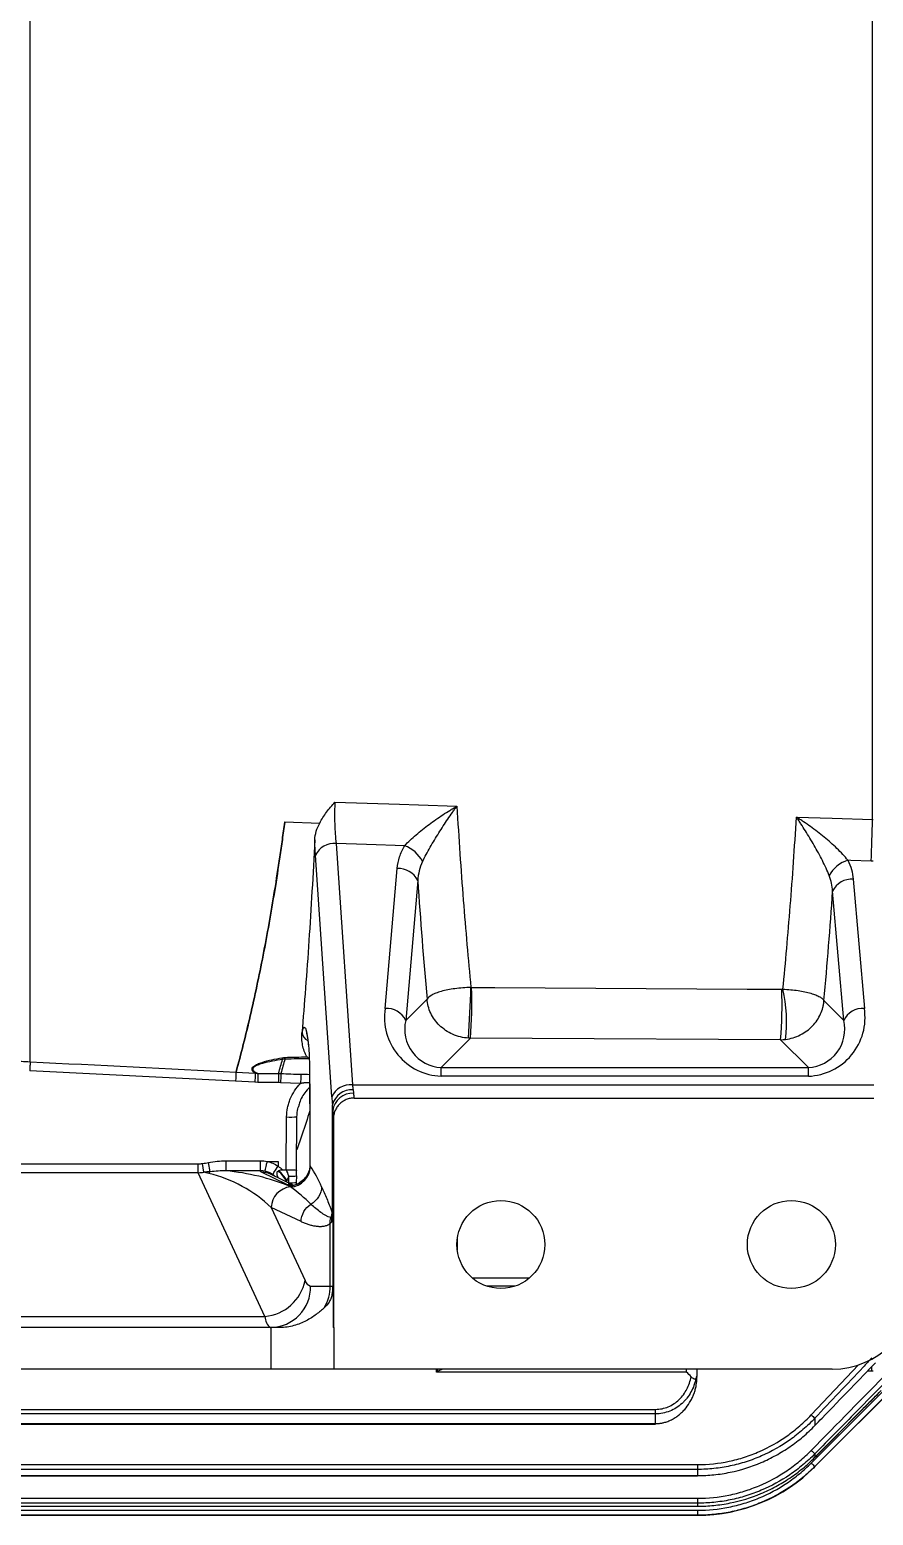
# Paper-space layout '_Bottom' of a CAD drawing. Header units: inches. Extents: x -10.2 to 13.8, y -6.6 to 10.2.
# Drawn here: x 0.42 to 5.5, y -6.63 to 2.31 of the extents above; entities that cross this region are included whole.
import ezdxf

# ---------------------------------------------------------------- set-up
doc = ezdxf.new("R2010")
doc.units = ezdxf.units.IN
doc.header["$MEASUREMENT"] = 0

psp = doc.layouts.new('_Bottom')

# ---------------------------------------------------------------- linework, layer by layer
at = {"color": 7, "linetype": 'Continuous', "lineweight": 25}
for p, q in [((0.4188, -3.8997), (0.4188, 3.8876)), ((5.4928, -2.4416), (5.4928, 2.4416)), ((1.9523, -2.456), (2.1626, -2.4629)), ((2.2618, -2.5855), (2.3598, -4.039)), ((2.2354, -4.1107), (2.1374, -2.6572)), ((2.5568, -3.5795), (2.6292, -2.7373)), ((2.7533, -2.8089), (2.6809, -3.6512)), ((5.3763, -2.8011), (5.4432, -3.5795)), ((5.3191, -3.6512), (5.2522, -2.8728)), ((2.6809, -3.6512), (2.8093, -3.5227)), ((5.1999, -3.532), (5.3191, -3.6512)), ((2.0554, -3.7259), (2.0564, -3.7214)), ((3.0702, -3.7582), (2.894, -3.9344)), ((5.106, -3.9344), (4.9391, -3.7674)), ((2.894, -3.9867), (2.894, -3.9344)), ((2.894, -3.9344), (5.106, -3.9344)), ((5.106, -3.9867), (5.106, -3.9344)), ((1.6559, -4.0172), (0.416, -3.9548)), ((1.7719, -4.0231), (1.6559, -4.0172)), ((1.6588, -3.9623), (1.7747, -3.9682)), ((1.7907, -4.0257), (1.7719, -4.0231)), ((1.7907, -3.9701), (1.9155, -3.9701)), ((5.106, -3.9867), (2.894, -3.9867)), ((1.9155, -4.0257), (1.7907, -4.0257)), ((1.9268, -4.0261), (1.9155, -4.0257)), ((2.0471, -4.0312), (1.9268, -4.0261)), ((2.103, -4.0332), (2.1022, -4.0328)), ((2.103, -4.0332), (2.1039, -4.5246)), ((2.3598, -4.039), (5.5, -4.039)), ((2.2395, -4.814), (2.2395, -4.1598)), ((2.2416, -4.194), (2.2416, -4.8237)), ((2.37, -4.1182), (5.5, -4.1182)), ((1.9612, -4.5499), (1.9635, -4.2321)), ((2.0232, -4.5539), (2.0255, -4.2309)), ((2.2454, -4.2436), (2.2454, -5.5)), ((-1.4316, -4.5143), (1.4316, -4.5143)), ((1.4316, -4.5678), (1.4316, -4.5143)), ((1.4656, -4.5644), (1.4577, -4.5123)), ((1.5022, -4.5619), (1.4928, -4.5066)), ((1.5987, -4.4957), (1.8066, -4.4957)), ((1.5987, -4.5568), (1.5987, -4.4957)), ((1.8066, -4.5568), (1.5987, -4.5568)), ((1.8066, -4.5568), (1.8066, -4.4957)), ((1.8465, -4.5), (1.913, -4.5)), ((1.913, -4.5), (1.9128, -4.5288)), ((1.9382, -4.5499), (1.9612, -4.5499)), ((2.104, -4.5248), (2.1032, -4.5244)), ((1.4316, -4.5678), (-1.4316, -4.5678)), ((1.8331, -5.433), (1.4316, -4.5678)), ((1.9648, -4.6381), (1.8118, -4.5655)), ((2.0071, -4.6438), (1.8654, -4.5766)), ((1.9773, -4.6278), (1.9776, -4.5884)), ((2.0231, -4.6373), (2.0237, -4.6191)), ((2.0237, -4.6265), (2.024, -4.5872)), ((2.024, -4.5872), (2.024, -4.5871)), ((1.8707, -4.7772), (2.0746, -5.2165)), ((2.0502, -4.8623), (1.8707, -4.7772)), ((2.2259, -5.25), (2.2259, -4.8738)), ((2.2427, -4.8386), (2.2427, -5.25)), ((2.1081, -5.25), (2.2434, -5.25)), ((2.2434, -5.25), (2.2434, -5.5)), ((-1.8331, -5.433), (1.8331, -5.433)), ((1.9237, -5.5), (-1.9237, -5.5)), ((1.87, -5.75), (1.87, -5.5)), ((2.25, -5.5), (2.2434, -5.5)), ((2.25, -5.75), (2.25, -5.5)), ((5.25, -5.75), (-5.25, -5.75)), ((4.373, -5.7685), (2.867, -5.7685)), ((4.435, -5.75), (4.435, -5.7899)), ((4.435, -5.7968), (4.435, -5.7989)), ((5.1236, -6.3156), (5.5568, -5.8822)), ((5.1454, -6.281), (5.5446, -5.8797)), ((5.1455, -6.3371), (5.6663, -5.8163)), ((-4.1798, -6.0807), (4.1855, -6.0807)), ((-4.179, -5.9923), (4.185, -5.9923)), ((4.185, -6.0197), (-4.179, -6.0197)), ((-4.179, -6.0781), (4.185, -6.0781)), ((4.185, -6.0781), (4.185, -5.9923)), ((5.1455, -6.0457), (5.1455, -6.0895)), ((5.1455, -6.2599), (5.1455, -6.2811)), ((-4.4384, -6.3248), (4.4384, -6.3248)), ((4.4384, -6.3248), (4.4384, -6.3922)), ((5.1455, -6.2811), (5.1456, -6.2812)), ((4.4384, -6.3537), (-4.4384, -6.3537)), ((-4.4384, -6.391), (4.4384, -6.391)), ((-4.4384, -6.3922), (4.4384, -6.3922)), ((-4.4384, -6.5274), (4.4384, -6.5274)), ((4.4384, -6.5274), (4.4384, -6.5756)), ((4.4384, -6.5572), (-4.4384, -6.5572)), ((-4.4384, -6.5754), (4.4384, -6.5754)), ((-4.4384, -6.5756), (4.4384, -6.5756)), ((-4.4384, -6.5995), (4.4384, -6.5995)), ((4.4384, -6.5995), (4.4384, -6.63)), ((4.4384, -6.6297), (-4.4384, -6.6297)), ((-4.4384, -6.63), (4.4384, -6.63))]:
    psp.add_line(p, q, dxfattribs=at)
at = {"color": 8, "linetype": 'Continuous', "lineweight": 25}
for p, q in [((1.9785, -4.6494), (1.9773, -4.6278)), ((2.991, -4.9675), (2.991, -5.0325)), ((3.0817, -5.2014), (3.4263, -5.2014)), ((3.3397, -5.2508), (3.1683, -5.2508)), ((2.867, -5.7685), (2.8763, -5.75)), ((2.867, -5.7685), (2.867, -5.75)), ((4.373, -5.7685), (4.373, -5.75)), ((5.1236, -6.0256), (5.4079, -5.7235)), ((5.4862, -5.7631), (5.4617, -5.7622)), ((5.4872, -5.7357), (5.4862, -5.7631)), ((5.1455, -6.3367), (5.1455, -6.3371))]:
    psp.add_line(p, q, dxfattribs=at)
at = {"color": 7, "linetype": 'Continuous', "lineweight": 25, "flags": 128}
for points in [[(2.2542, -2.3372), (2.6433, -2.3497), (2.7569, -2.3534), (2.989, -2.3609)], [(5.0342, -2.4269), (5.2502, -2.4338), (5.4928, -2.4416)], [(2.6748, -2.5992), (2.4453, -2.5916), (2.2618, -2.5855)], [(5.4841, -2.6919), (5.3618, -2.6879), (5.3439, -2.6873)], [(3.0768, -3.4529), (3.2185, -3.4537), (4.7372, -3.462), (4.9457, -3.4632)], [(2.0564, -3.7214), (2.0631, -3.6992), (2.07, -3.6913), (2.077, -3.6979), (2.0837, -3.7189), (2.0899, -3.7533), (2.0952, -3.7998)], [(4.9391, -3.7674), (3.4417, -3.76), (3.0702, -3.7582)], [(2.1022, -4.0328), (2.1027, -4.2767), (2.1032, -4.5244)], [(1.8118, -4.5655), (1.8072, -4.5626), (1.8055, -4.5597), (1.8066, -4.5568)], [(5.5787, -5.9033), (5.5349, -5.9471), (5.3596, -6.1225), (5.1455, -6.3367)]]:
    psp.add_lwpolyline(points, dxfattribs=at)
at = {"color": 8, "linetype": 'Continuous', "lineweight": 25, "flags": 128}
for points in [[(1.9648, -4.6381), (1.9888, -4.6397), (2.0043, -4.6436)], [(2.9042, -5.75), (2.8893, -5.7574), (2.867, -5.7685)]]:
    psp.add_lwpolyline(points, dxfattribs=at)
at = {"color": 7, "linetype": 'Continuous', "lineweight": 25}
for centre in [(3.254, -5), (5.004, -5)]:
    psp.add_circle(centre, 0.265, dxfattribs=at)
for centre, radius, start, end in [((-4.3907, -2.2224), 9.8859, 357.27794, 358.72967), ((2.2492, -2.7074), 0.1225, 84.0678, 155.83581), ((2.6073, -2.783), 0.1958, 26.68333, 69.83127), ((2.6394, -2.8629), 0.126, 25.33078, 94.62337), ((5.3931, -2.8615), 0.181, 105.77999, 153.04351), ((31.5789, -0.9039), 28.8885, 183.78104, 185.20114), ((5.3661, -2.9267), 0.126, 85.37663, 154.66922), ((-23.4663, -0.9271), 28.7844, 354.80778, 356.12409), ((-10.9281, -2.8973), 14.0131, 356.47958, 357.72786), ((0.6068, -3.552), 2.4721, 355.21512, 2.29591), ((2.4715, -3.5614), 2.4761, 355.22844, 2.27444), ((4.122, -3.6567), 0.8531, 352.67355, 13.13123), ((2.9073, -3.6325), 0.3545, 171.41004, 267.84292), ((2.567, -3.7051), 0.126, 25.33078, 94.62337), ((2.9051, -3.7042), 0.2304, 166.69705, 267.24098), ((5.0942, -3.6338), 0.3532, 271.9104, 8.83665), ((5.0949, -3.7042), 0.2304, 272.75902, 13.30295), ((5.433, -3.7051), 0.126, 85.37663, 154.66922), ((2.1289, -3.8013), 0.2078, 200.93382, 204.13697), ((2.4628, -3.8225), 0.5126, 185.7278, 186.92495), ((2.3472, -4.1608), 0.1225, 84.0678, 155.83581), ((3.6513, -4.0172), 1.419, 183.77665, 185.7689), ((2.3573, -4.19), 0.1216, 86.86127, 165.62443), ((2.3591, -4.2072), 0.1182, 86.37008, 173.57947), ((2.8825, -3.9817), 0.5258, 186.24956, 189.51249), ((2.5405, -4.0837), 0.174, 181.83042, 191.45068), ((2.6204, -4.1905), 0.3788, 180.53425, 188.07139), ((1.4317, -4.3422), 0.172, 269.96747, 278.7015), ((1.4735, -5.9203), 1.3693, 68.07861, 84.75249), ((1.6601, -4.812), 0.3639, 32.71237, 44.98365), ((1.981, -4.5275), 0.126, 272.73763, 359.03551), ((1.5787, -4.8983), 0.6442, 22.47737, 34.90458), ((1.4253, -4.3314), 0.2364, 271.51574, 279.80621), ((1.5582, -4.6166), 0.0783, 135.67341, 144.97544), ((1.294, -5.3863), 0.8389, 46.56434, 76.20006), ((2.0143, -4.513), 0.1345, 248.41019, 262.54231), ((1.9758, -4.5204), 0.1265, 289.52264, 322.84494), ((1.9982, -4.7804), 0.1275, 95.01231, 178.5453), ((1.3522, -5.5325), 1.0843, 45.64579, 54.16494), ((2.1211, -4.8109), 0.1184, 346.39744, 358.51575), ((2.1373, -4.8225), 0.1043, 350.35869, 359.31414), ((2.13, -4.8254), 0.1119, 352.69885, 359.47633), ((2.3541, -4.8493), 0.1136, 175.11495, 181.7771), ((1.8082, -5.1622), 0.2719, 275.26778, 348.48947), ((1.8623, -5.2542), 0.2459, 271.01019, 0.97576), ((2.1197, -5.2049), 0.0465, 194.39544, 255.60456), ((1.9693, -5.2503), 0.2566, 329.40563, 0.05878), ((1.9926, -5.25), 0.2501, 347.92936, 0.00004), ((5.25, -5.25), 0.5, 270, 0), ((1.9156, -5.4337), 0.0824, 179.5499, 233.5802), ((5.5481, -5.5846), 0.6121, 226.08749, 228.8715), ((5.4894, -5.8763), 0.5152, 224.7625, 228.12682), ((4.4384, -5.63), 1, 270, 315), ((5.4233, -6.0263), 0.4165, 223.98892, 228.17579)]:
    psp.add_arc(centre, radius, start, end, dxfattribs=at)
at = {"color": 8, "linetype": 'Continuous', "lineweight": 25}
for centre, radius, start, end in [((2.1158, -3.7174), 0.0595, 183.86624, 245.48579), ((1.9851, -3.7413), 0.4913, 267.48013, 274.71702), ((1.8159, -4.6811), 0.1157, 64.65166, 92.00764), ((1.9922, -4.3212), 0.307, 267.223, 275.9017), ((1.9923, -4.272), 0.3167, 267.3296, 275.74194)]:
    psp.add_arc(centre, radius, start, end, dxfattribs=at)
at = {"color": 7, "linetype": 'Continuous', "lineweight": 25}
for points, knots in [([(2.1626, -2.4629), (2.1745, -2.44), (2.1887, -2.4185), (2.2121, -2.3874), (2.2203, -2.3772), (2.237, -2.357), (2.2456, -2.347), (2.2542, -2.3372)], [0, 0, 0, 0, 0.5, 0.5, 0.75, 0.75, 1, 1, 1, 1]), ([(2.2542, -2.3372), (2.2537, -2.3471), (2.2532, -2.3574), (2.2526, -2.3781), (2.2523, -2.3887), (2.2521, -2.4101), (2.2521, -2.421), (2.2524, -2.4429), (2.2526, -2.4538), (2.2532, -2.4753), (2.2537, -2.486), (2.2548, -2.5073), (2.2554, -2.5179), (2.2577, -2.5485), (2.2596, -2.5676), (2.2618, -2.5855)], [0, 0, 0, 0, 0.125, 0.125, 0.25, 0.25, 0.375, 0.375, 0.5, 0.5, 0.625, 0.625, 0.75, 0.75, 1, 1, 1, 1]), ([(2.6748, -2.5992), (2.6849, -2.5879), (2.6958, -2.5768), (2.7188, -2.5548), (2.7309, -2.5439), (2.7561, -2.5223), (2.7691, -2.5116), (2.7953, -2.4909), (2.8087, -2.4807), (2.8357, -2.4608), (2.8493, -2.451), (2.877, -2.4318), (2.8909, -2.4224), (2.9189, -2.4041), (2.9329, -2.3951), (2.9539, -2.3821), (2.9609, -2.3778), (2.975, -2.3693), (2.9821, -2.365), (2.989, -2.3609)], [0, 0, 0, 0, 0.125, 0.125, 0.25, 0.25, 0.375, 0.375, 0.5, 0.5, 0.625, 0.625, 0.75, 0.75, 0.875, 0.875, 0.9375, 0.9375, 1, 1, 1, 1]), ([(2.7822, -2.6951), (2.789, -2.6809), (2.7963, -2.6666), (2.8117, -2.6378), (2.8197, -2.6233), (2.8364, -2.5942), (2.845, -2.5796), (2.8624, -2.5509), (2.8711, -2.5366), (2.8889, -2.5085), (2.8978, -2.4945), (2.9159, -2.4668), (2.9251, -2.453), (2.9433, -2.426), (2.9525, -2.4127), (2.9662, -2.3931), (2.9707, -2.3866), (2.9799, -2.3737), (2.9845, -2.3672), (2.989, -2.3609)], [0, 0, 0, 0, 0.125, 0.125, 0.25, 0.25, 0.375, 0.375, 0.5, 0.5, 0.625, 0.625, 0.75, 0.75, 0.875, 0.875, 0.9375, 0.9375, 1, 1, 1, 1]), ([(2.989, -2.3609), (2.9948, -2.458), (3.0009, -2.5536), (3.0137, -2.7421), (3.0205, -2.8351), (3.0418, -3.1086), (3.0573, -3.2841), (3.074, -3.4529)], [0, 0, 0, 0, 0.25, 0.25, 0.5, 0.5, 1, 1, 1, 1]), ([(1.6587, -3.9622), (1.6736, -3.9081), (1.6882, -3.8527), (1.7167, -3.7398), (1.7306, -3.6823), (1.7714, -3.5063), (1.7974, -3.3847), (1.8343, -3.1956), (1.8462, -3.1315), (1.8694, -3.0016), (1.8918, -2.87), (1.9128, -2.7348), (1.9279, -2.632), (1.9329, -2.5976), (1.9426, -2.5282), (1.9473, -2.4933), (1.952, -2.4582)], [0, 0, 0, 0, 0.125, 0.125, 0.25, 0.25, 0.5, 0.5, 0.625, 0.625, 0.75, 0.875, 0.875, 0.9375, 0.9375, 1, 1, 1, 1]), ([(1.952, -2.4582), (1.9473, -2.4932), (1.9426, -2.5281), (1.9329, -2.5975), (1.928, -2.632), (1.9129, -2.7347), (1.8919, -2.8699), (1.8695, -3.0016), (1.8464, -3.1315), (1.8344, -3.1956), (1.7975, -3.3847), (1.7716, -3.5064), (1.7307, -3.6823), (1.7168, -3.7399), (1.6882, -3.8528), (1.6737, -3.9081), (1.6588, -3.9623)], [0, 0, 0, 0, 0.0625, 0.0625, 0.125, 0.125, 0.25, 0.375, 0.375, 0.5, 0.5, 0.75, 0.75, 0.875, 0.875, 1, 1, 1, 1]), ([(2.1328, -2.5641), (2.1337, -2.5464), (2.137, -2.5292), (2.1473, -2.4955), (2.1543, -2.4789), (2.1626, -2.4629)], [0, 0, 0, 0, 0.5, 0.5, 1, 1, 1, 1]), ([(4.9528, -3.4629), (4.9607, -3.3825), (4.9684, -3.3006), (4.9832, -3.1336), (4.9903, -3.0484), (5.0107, -2.7889), (5.0231, -2.6106), (5.0342, -2.4269)], [0, 0, 0, 0, 0.25, 0.25, 0.5, 0.5, 1, 1, 1, 1]), ([(5.3439, -2.6873), (5.3345, -2.6752), (5.3242, -2.6632), (5.3022, -2.6393), (5.2906, -2.6275), (5.2662, -2.604), (5.2535, -2.5924), (5.2277, -2.5697), (5.2146, -2.5586), (5.1879, -2.5368), (5.1743, -2.5261), (5.1468, -2.5051), (5.1329, -2.4947), (5.1049, -2.4746), (5.0909, -2.4647), (5.0697, -2.4503), (5.0626, -2.4455), (5.0484, -2.4361), (5.0413, -2.4314), (5.0342, -2.4269)], [0, 0, 0, 0, 0.125, 0.125, 0.25, 0.25, 0.375, 0.375, 0.5, 0.5, 0.625, 0.625, 0.75, 0.75, 0.875, 0.875, 0.9375, 0.9375, 1, 1, 1, 1]), ([(5.2318, -2.7794), (5.2259, -2.7645), (5.2194, -2.7494), (5.2054, -2.7191), (5.198, -2.7038), (5.1824, -2.673), (5.1743, -2.6576), (5.1579, -2.6273), (5.1495, -2.6123), (5.1239, -2.5678), (5.1063, -2.5384), (5.0795, -2.4957), (5.0705, -2.4816), (5.0569, -2.4609), (5.0524, -2.454), (5.0433, -2.4404), (5.0387, -2.4335), (5.0342, -2.4269)], [0, 0, 0, 0, 0.125, 0.125, 0.25, 0.25, 0.375, 0.375, 0.5, 0.5, 0.75, 0.75, 0.875, 0.875, 0.9375, 0.9375, 1, 1, 1, 1]), ([(2.1328, -2.5641), (2.1224, -2.7729), (2.1107, -2.9759), (2.0848, -3.3648), (2.0706, -3.5507), (2.0554, -3.7259)], [0, 0, 0, 0, 0.5, 0.5, 1, 1, 1, 1]), ([(2.6292, -2.7373), (2.6313, -2.713), (2.6361, -2.6894), (2.6513, -2.6434), (2.6615, -2.621), (2.6748, -2.5992)], [0, 0, 0, 0, 0.5, 0.5, 1, 1, 1, 1]), ([(2.7822, -2.6951), (2.7735, -2.7132), (2.7669, -2.7318), (2.7573, -2.7698), (2.7544, -2.7892), (2.7533, -2.8089)], [0, 0, 0, 0, 0.5, 0.5, 1, 1, 1, 1]), ([(5.3439, -2.6873), (5.3531, -2.7056), (5.3603, -2.7242), (5.371, -2.7621), (5.3746, -2.7814), (5.3763, -2.8011)], [0, 0, 0, 0, 0.5, 0.5, 1, 1, 1, 1]), ([(3.074, -3.4529), (3.0576, -3.4532), (3.0411, -3.4539), (3.0087, -3.4564), (2.9929, -3.458), (2.9621, -3.4621), (2.9475, -3.4645), (2.92, -3.47), (2.907, -3.473), (2.8832, -3.4796), (2.8724, -3.4831), (2.853, -3.4905), (2.8444, -3.4944), (2.8226, -3.5063), (2.8132, -3.5146), (2.8093, -3.5227)], [0, 0, 0, 0, 0.125, 0.125, 0.25, 0.25, 0.375, 0.375, 0.5, 0.5, 0.625, 0.625, 0.75, 0.75, 1, 1, 1, 1]), ([(4.9457, -3.4632), (4.9472, -3.4632), (4.9487, -3.4631), (4.9503, -3.4631), (4.9511, -3.463), (4.952, -3.4629), (4.9528, -3.4629)], [0, 0, 0, 0, 0.0001164186, 0.0001164186, 0.0001164186, 0.0001813039, 0.0001813039, 0.0001813039, 0.0001813039]), ([(4.9528, -3.4629), (4.9686, -3.4635), (4.9841, -3.4645), (5.0149, -3.4673), (5.0298, -3.4691), (5.0584, -3.4734), (5.0721, -3.4759), (5.0977, -3.4814), (5.1095, -3.4843), (5.1315, -3.4908), (5.1417, -3.4942), (5.1596, -3.5014), (5.1676, -3.5051), (5.1809, -3.5127), (5.1864, -3.5165), (5.1928, -3.5223), (5.1946, -3.5242), (5.1978, -3.5281), (5.199, -3.5301), (5.1999, -3.532)], [0, 0, 0, 0, 0.125, 0.125, 0.25, 0.25, 0.375, 0.375, 0.5, 0.5, 0.625, 0.625, 0.75, 0.75, 0.875, 0.875, 0.9375, 0.9375, 1, 1, 1, 1]), ([(3.0586, -3.7578), (3.0422, -3.7568), (3.0259, -3.7543), (2.9939, -3.7464), (2.9784, -3.7411), (2.9486, -3.7277), (2.9345, -3.7198), (2.9082, -3.7019), (2.8958, -3.6918), (2.8734, -3.67), (2.8634, -3.6583), (2.8456, -3.6335), (2.838, -3.6204), (2.8188, -3.58), (2.8113, -3.5513), (2.8093, -3.5227)], [0, 0, 0, 0, 0.125, 0.125, 0.25, 0.25, 0.375, 0.375, 0.5, 0.5, 0.625, 0.625, 0.75, 0.75, 1, 1, 1, 1]), ([(4.9681, -3.7655), (4.9838, -3.7635), (4.9992, -3.7602), (5.0293, -3.751), (5.0438, -3.7451), (5.0715, -3.731), (5.0848, -3.7228), (5.1091, -3.7048), (5.1203, -3.6949), (5.1409, -3.6736), (5.1503, -3.662), (5.1666, -3.6379), (5.1737, -3.6252), (5.1853, -3.5994), (5.1899, -3.5863), (5.1951, -3.5662), (5.1965, -3.5594), (5.1987, -3.5458), (5.1995, -3.5389), (5.1999, -3.532)], [0, 0, 0, 0, 0.125, 0.125, 0.25, 0.25, 0.375, 0.375, 0.5, 0.5, 0.625, 0.625, 0.75, 0.75, 0.875, 0.875, 0.9375, 0.9375, 1, 1, 1, 1]), ([(2.0868, -3.8701), (2.0845, -3.8675), (2.0826, -3.8648), (2.0792, -3.8591), (2.0777, -3.8562), (2.0736, -3.8476), (2.0714, -3.8417), (2.0654, -3.8239), (2.0623, -3.8118), (2.0576, -3.7875), (2.056, -3.7753), (2.0543, -3.7507), (2.0543, -3.7383), (2.0554, -3.7259)], [0, 0, 0, 0, 0.0625, 0.0625, 0.125, 0.125, 0.25, 0.25, 0.5, 0.5, 0.75, 0.75, 1, 1, 1, 1]), ([(2.0829, -3.7251), (2.0829, -3.725), (2.0829, -3.7249), (2.0855, -3.7341), (2.089, -3.7531), (2.0925, -3.7786), (2.0945, -3.7986), (2.0952, -3.8056)], [0, 0, 0, 0, 0.095373, 0.294154, 0.546112, 0.839361, 1, 1, 1, 1]), ([(2.0952, -3.7998), (2.0963, -3.8107), (2.0972, -3.8228), (2.0987, -3.8485), (2.0993, -3.8621), (2.1003, -3.8904), (2.1007, -3.9051), (2.1013, -3.9346), (2.1015, -3.9496), (2.1017, -3.9647)], [0, 0, 0, 0, 0.25, 0.25, 0.5, 0.5, 0.75, 0.75, 1, 1, 1, 1]), ([(-0.4188, -3.8997), (-0.4014, -3.8989), (-0.3665, -3.8972), (-0.3141, -3.8951), (-0.2618, -3.8932), (-0.2095, -3.8917), (-0.1571, -3.8906), (-0.1047, -3.8898), (-0.0524, -3.8893), (0.0175, -3.889), (0.1047, -3.8896), (0.2095, -3.8916), (0.3142, -3.8948), (0.3839, -3.8981), (0.4188, -3.8997)], [0, 0, 0, 0, 0.062507, 0.125009, 0.187508, 0.250005, 0.312502, 0.374999, 0.437498, 0.500001, 0.625003, 0.749997, 0.874992, 1, 1, 1, 1]), ([(0.4188, -3.8997), (0.4184, -3.9068), (0.418, -3.9155), (0.417, -3.9345), (0.4165, -3.9448), (0.416, -3.9548)], [0, 0, 0, 0, 0.5, 0.5, 1, 1, 1, 1]), ([(1.7747, -3.9682), (1.7707, -3.9656), (1.767, -3.9628), (1.7606, -3.9566), (1.758, -3.9532), (1.7553, -3.9457), (1.7555, -3.9418), (1.7584, -3.9346), (1.7611, -3.9313), (1.7676, -3.9255), (1.7715, -3.9229), (1.7796, -3.9181), (1.7839, -3.916), (1.7971, -3.91), (1.8063, -3.9066), (1.8346, -3.8973), (1.8544, -3.8923), (1.8943, -3.8832), (1.9145, -3.8792), (1.9349, -3.8755)], [0, 0, 0, 0, 0.0625, 0.0625, 0.125, 0.125, 0.1875, 0.1875, 0.25, 0.25, 0.3125, 0.3125, 0.375, 0.375, 0.5, 0.5, 0.75, 0.75, 1, 1, 1, 1]), ([(1.9393, -3.8862), (1.9186, -3.8894), (1.8981, -3.8928), (1.8573, -3.9007), (1.8371, -3.9051), (1.8078, -3.9134), (1.7983, -3.9164), (1.7846, -3.922), (1.7801, -3.924), (1.7717, -3.9287), (1.7679, -3.9313), (1.7634, -3.9359), (1.7621, -3.9376), (1.7604, -3.9412), (1.76, -3.9431), (1.7603, -3.9469), (1.761, -3.9488), (1.7631, -3.9524), (1.7645, -3.954), (1.7694, -3.9587), (1.7734, -3.9613), (1.7819, -3.9661), (1.7864, -3.9682), (1.791, -3.9702)], [0, 0, 0, 0, 0.25, 0.25, 0.5, 0.5, 0.625, 0.625, 0.6875, 0.6875, 0.75, 0.75, 0.78125, 0.78125, 0.8125, 0.8125, 0.84375, 0.84375, 0.875, 0.875, 0.9375, 0.9375, 1, 1, 1, 1]), ([(1.6588, -3.9623), (1.6584, -3.9693), (1.658, -3.9779), (1.657, -3.997), (1.6564, -4.0073), (1.6559, -4.0172)], [0, 0, 0, 0, 0.5, 0.5, 1, 1, 1, 1]), ([(1.7747, -3.9682), (1.7743, -3.9752), (1.7739, -3.9838), (1.7729, -4.0028), (1.7724, -4.0131), (1.7719, -4.0231)], [0, 0, 0, 0, 0.5, 0.5, 1, 1, 1, 1]), ([(1.7747, -3.9682), (1.7772, -3.9685), (1.7826, -3.9692), (1.7879, -3.9698), (1.7907, -3.9701)], [0, 0, 0, 0, 0.47693, 1, 1, 1, 1]), ([(1.7907, -3.9701), (1.7907, -3.9774), (1.7907, -3.9863), (1.7907, -4.0054), (1.7907, -4.0157), (1.7907, -4.0257)], [0, 0, 0, 0, 0.5, 0.5, 1, 1, 1, 1]), ([(1.9155, -3.9701), (1.9155, -3.9774), (1.9155, -3.9863), (1.9155, -4.0054), (1.9155, -4.0157), (1.9155, -4.0257)], [0, 0, 0, 0, 0.5, 0.5, 1, 1, 1, 1]), ([(1.929, -3.9705), (1.9287, -3.9779), (1.9284, -3.9867), (1.9276, -4.0059), (1.9272, -4.0162), (1.9268, -4.0261)], [0, 0, 0, 0, 0.5, 0.5, 1, 1, 1, 1]), ([(2.0494, -3.9755), (2.0491, -3.9829), (2.0488, -3.9918), (2.048, -4.0109), (2.0476, -4.0212), (2.0471, -4.0312)], [0, 0, 0, 0, 0.5, 0.5, 1, 1, 1, 1]), ([(1.9635, -4.2321), (1.9636, -4.2134), (1.9657, -4.1949), (1.9713, -4.1677), (1.9736, -4.1587), (1.979, -4.1409), (1.9822, -4.132), (1.9928, -4.1062), (2.0014, -4.0898), (2.0217, -4.0588), (2.0337, -4.0441), (2.0471, -4.0312)], [0, 0, 0, 0, 0.25, 0.25, 0.375, 0.375, 0.5, 0.5, 0.75, 0.75, 1, 1, 1, 1]), ([(2.1016, -4.029), (2.1012, -4.0288), (2.1003, -4.0282), (2.0985, -4.0276), (2.0963, -4.027), (2.0937, -4.0266), (2.0906, -4.0263), (2.087, -4.0262), (2.083, -4.0262), (2.0784, -4.0264), (2.0732, -4.0268), (2.0675, -4.0275), (2.0613, -4.0284), (2.0544, -4.0296), (2.0496, -4.0307), (2.0471, -4.0312)], [0, 0, 0, 0, 0.0301221, 0.0657379, 0.1077173, 0.1567508, 0.2134384, 0.2783433, 0.3519096, 0.4344838, 0.5265369, 0.6285655, 0.741099, 0.864706, 1, 1, 1, 1]), ([(2.0255, -4.231), (2.0261, -4.2144), (2.0269, -4.1928), (2.0345, -4.1728), (2.0363, -4.1681)], [0, 0, 0, 0, 0.765738, 1, 1, 1, 1]), ([(2.37, -4.1182), (2.3617, -4.1182), (2.3536, -4.119), (2.3376, -4.1222), (2.3297, -4.1247), (2.3146, -4.131), (2.3074, -4.1349), (2.2939, -4.144), (2.2875, -4.1493), (2.276, -4.1609), (2.2709, -4.1672), (2.2618, -4.1809), (2.2579, -4.1882), (2.2517, -4.2032), (2.2494, -4.2111), (2.2462, -4.2272), (2.2454, -4.2354), (2.2454, -4.2436)], [0, 0, 0, 0, 0.125, 0.125, 0.25, 0.25, 0.375, 0.375, 0.5, 0.5, 0.625, 0.625, 0.75, 0.75, 0.875, 0.875, 1, 1, 1, 1]), ([(1.4928, -4.5066), (1.5104, -4.5036), (1.5279, -4.5008), (1.5632, -4.4968), (1.5809, -4.4957), (1.5987, -4.4957)], [0, 0, 0, 0, 0.5, 0.5, 1, 1, 1, 1]), ([(1.5987, -4.5568), (1.5826, -4.5564), (1.5665, -4.5569), (1.5343, -4.5589), (1.5183, -4.5604), (1.5022, -4.5619)], [0, 0, 0, 0, 0.5, 0.5, 1, 1, 1, 1]), ([(1.8338, -4.5595), (1.834, -4.5584), (1.8345, -4.5561), (1.8359, -4.5491), (1.8369, -4.5445), (1.8392, -4.5337), (1.8405, -4.5275), (1.8434, -4.5141), (1.845, -4.5071), (1.8465, -4.5)], [0, 0, 0, 0, 0.25, 0.25, 0.5, 0.5, 0.75, 0.75, 1, 1, 1, 1]), ([(1.8793, -4.5784), (1.8724, -4.5739), (1.865, -4.57), (1.8498, -4.5637), (1.842, -4.5612), (1.8338, -4.5595)], [0, 0, 0, 0, 0.5, 0.5, 1, 1, 1, 1]), ([(1.8465, -4.5), (1.8585, -4.5026), (1.8699, -4.5063), (1.892, -4.5159), (1.9027, -4.5219), (1.9128, -4.5288)], [0, 0, 0, 0, 0.5, 0.5, 1, 1, 1, 1]), ([(1.8793, -4.5784), (1.8809, -4.5758), (1.8851, -4.5693), (1.8972, -4.5514), (1.905, -4.5401), (1.9128, -4.5288)], [0, 0, 0, 0, 0.5, 0.5, 1, 1, 1, 1]), ([(1.9142, -4.5566), (1.9116, -4.5585), (1.9071, -4.5618), (1.9037, -4.5682), (1.9032, -4.5764), (1.9065, -4.5866), (1.9102, -4.5946), (1.912, -4.5987)], [0, 0, 0, 0, 0.191399, 0.33083, 0.470155, 0.72661, 1, 1, 1, 1]), ([(1.9645, -4.6196), (1.9578, -4.6087), (1.9498, -4.5974), (1.9326, -4.5758), (1.9234, -4.5655), (1.9142, -4.5566)], [0, 0, 0, 0, 0.5, 0.5, 1, 1, 1, 1]), ([(1.9615, -4.5499), (1.9684, -4.5498), (1.9823, -4.5497), (2.0008, -4.5501), (2.0146, -4.5511), (2.0224, -4.5523), (2.0224, -4.5535), (2.0224, -4.5539)], [0, 0, 0, 0, 0.213668, 0.427335, 0.641125, 0.855692, 1, 1, 1, 1]), ([(2.0236, -4.5871), (2.0238, -4.5816), (2.0242, -4.5704), (2.0234, -4.5595), (2.0229, -4.5539)], [0, 0, 0, 0, 0.488979, 1, 1, 1, 1]), ([(2.1032, -4.5244), (2.1032, -4.5313), (2.1026, -4.5381), (2.1002, -4.5513), (2.0984, -4.5578), (2.0914, -4.5761), (2.0849, -4.5868), (2.0766, -4.5968)], [0, 0, 0, 0, 0.25, 0.25, 0.5, 0.5, 1, 1, 1, 1]), ([(1.983, -4.6506), (1.9876, -4.6496), (1.9928, -4.6483), (2.0016, -4.6457), (2.0047, -4.6447), (2.0113, -4.6424), (2.0147, -4.6411), (2.018, -4.6397)], [0, 0, 0, 0, 0.5, 0.5, 0.75, 0.75, 1, 1, 1, 1]), ([(2.0766, -4.5968), (2.0689, -4.6061), (2.0601, -4.6143), (2.0447, -4.6254), (2.0394, -4.6288), (2.0287, -4.6348), (2.0233, -4.6374), (2.018, -4.6397)], [0, 0, 0, 0, 0.5, 0.5, 0.75, 0.75, 1, 1, 1, 1]), ([(2.174, -4.652), (2.1735, -4.6731), (2.1673, -4.6942), (2.1451, -4.7309), (2.1291, -4.7465), (2.1103, -4.7572)], [0, 0, 0, 0, 0.5, 0.5, 1, 1, 1, 1]), ([(2.174, -4.652), (2.1843, -4.6762), (2.1946, -4.6996), (2.2101, -4.7355), (2.2153, -4.7476), (2.223, -4.7667), (2.2256, -4.7732), (2.2307, -4.7869), (2.2333, -4.794), (2.2358, -4.8025)], [0, 0, 0, 0, 0.5, 0.5, 0.75, 0.75, 0.875, 0.875, 1, 1, 1, 1]), ([(2.0502, -4.8623), (2.0509, -4.8414), (2.0568, -4.8205), (2.0777, -4.7839), (2.0926, -4.7683), (2.1103, -4.7572)], [0, 0, 0, 0, 0.5, 0.5, 1, 1, 1, 1]), ([(2.229, -4.8381), (2.224, -4.8373), (2.219, -4.8355), (2.209, -4.8312), (2.204, -4.8287), (2.1891, -4.8205), (2.1792, -4.814), (2.1496, -4.7927), (2.1299, -4.7761), (2.1103, -4.7572)], [0, 0, 0, 0, 0.125, 0.125, 0.25, 0.25, 0.5, 0.5, 1, 1, 1, 1]), ([(2.2404, -4.8163), (2.2406, -4.8173), (2.2409, -4.8184), (2.2411, -4.8195), (2.2413, -4.8208), (2.2415, -4.8222), (2.2416, -4.8237)], [0, 0, 0, 0, 0.0003032675, 0.0003032675, 0.0003032675, 0.0006620859, 0.0006620859, 0.0006620859, 0.0006620859]), ([(2.2418, -4.8264), (2.2419, -4.8282), (2.2421, -4.83), (2.2422, -4.8318), (2.2423, -4.833), (2.2424, -4.8341), (2.2425, -4.8353), (2.2425, -4.8361), (2.2426, -4.8369), (2.2427, -4.8377), (2.2427, -4.8379), (2.2427, -4.8381), (2.2427, -4.8383), (2.2427, -4.8384), (2.2427, -4.8385), (2.2427, -4.8386)], [0, 0, 0, 0, 0.0004172667, 0.0004172667, 0.0004172667, 0.0006856494, 0.0006856494, 0.0006856494, 0.0008736616, 0.0008736616, 0.0008736616, 0.0009206646, 0.0009206646, 0.0009206646, 0.00094182, 0.00094182, 0.00094182, 0.00094182]), ([(2.2259, -4.8738), (2.225, -4.8745), (2.2233, -4.876), (2.2207, -4.878), (2.2179, -4.8799), (2.2142, -4.8821), (2.2096, -4.8845), (2.2023, -4.8874), (2.1931, -4.8901), (2.1784, -4.8925), (2.16, -4.8931), (2.138, -4.8909), (2.116, -4.8865), (2.0977, -4.8813), (2.0831, -4.8762), (2.0721, -4.872), (2.0612, -4.8674), (2.0539, -4.864), (2.0502, -4.8623)], [0, 0, 0, 0, 0.0145, 0.029789, 0.045875, 0.062764, 0.092887, 0.125208, 0.187594, 0.250014, 0.375062, 0.500118, 0.625065, 0.749992, 0.812105, 0.874956, 0.937304, 1, 1, 1, 1]), ([(2.2357, -4.8621), (2.2354, -4.8625), (2.2347, -4.8632), (2.2333, -4.8649), (2.2313, -4.8673), (2.2287, -4.8705), (2.2268, -4.8727), (2.2259, -4.8738)], [0, 0, 0, 0, 0.120541, 0.250214, 0.500163, 0.750019, 1, 1, 1, 1]), ([(2.2405, -4.8528), (2.24, -4.8551), (2.2393, -4.8569), (2.2377, -4.8599), (2.2368, -4.8611), (2.2357, -4.8621)], [0, 0, 0, 0, 0.5, 0.5, 1, 1, 1, 1]), ([(2.2434, -5.25), (2.2434, -5.2551), (2.2433, -5.2601), (2.2426, -5.2697), (2.2421, -5.2741), (2.2405, -5.287), (2.239, -5.2948), (2.2372, -5.3023)], [0, 0, 0, 0, 0.25, 0.25, 0.5, 0.5, 1, 1, 1, 1]), ([(2.2372, -5.3023), (2.2351, -5.311), (2.2326, -5.3188), (2.2265, -5.3333), (2.223, -5.3401), (2.2112, -5.3591), (2.2016, -5.3704), (2.1901, -5.3808)], [0, 0, 0, 0, 0.25, 0.25, 0.5, 0.5, 1, 1, 1, 1]), ([(2.1901, -5.3808), (2.183, -5.3873), (2.1754, -5.3942), (2.1593, -5.4078), (2.1508, -5.4146), (2.1238, -5.4347), (2.1038, -5.4477), (2.0587, -5.471), (2.0344, -5.481), (1.9946, -5.4919), (1.9807, -5.4949), (1.9527, -5.4989), (1.9383, -5.5), (1.9237, -5.5)], [0, 0, 0, 0, 0.125, 0.125, 0.25, 0.25, 0.5, 0.5, 0.75, 0.75, 0.875, 0.875, 1, 1, 1, 1]), ([(5.1455, -6.0895), (5.1599, -6.0747), (5.1742, -6.0598), (5.1886, -6.045), (5.2461, -5.9856), (5.3035, -5.9261), (5.3609, -5.8667), (5.4109, -5.815), (5.4608, -5.7632), (5.5106, -5.7115)], [0, 0, 0, 0, 0.0015748, 0.0015748, 0.0015748, 0.007874, 0.007874, 0.007874, 0.01335208, 0.01335208, 0.01335208, 0.01335208]), ([(4.185, -5.9923), (4.1983, -5.9923), (4.2116, -5.9909), (4.2374, -5.9857), (4.2499, -5.9818), (4.2741, -5.9716), (4.2859, -5.9653), (4.3078, -5.9508), (4.318, -5.9426), (4.3369, -5.9245), (4.3457, -5.9145), (4.3614, -5.8933), (4.3683, -5.8822), (4.3803, -5.8591), (4.3855, -5.847), (4.394, -5.8219), (4.3972, -5.8092), (4.3996, -5.7964)], [0, 0, 0, 0, 0.125, 0.125, 0.25, 0.25, 0.375, 0.375, 0.5, 0.5, 0.625, 0.625, 0.75, 0.75, 0.875, 0.875, 1, 1, 1, 1]), ([(4.185, -6.0781), (4.1878, -6.0781), (4.1933, -6.078), (4.2017, -6.0775), (4.2101, -6.0766), (4.2185, -6.0754), (4.227, -6.0739), (4.2405, -6.0708), (4.2593, -6.065), (4.2821, -6.055), (4.3042, -6.0424), (4.3243, -6.0281), (4.3435, -6.0115), (4.3669, -5.9872), (4.388, -5.9583), (4.4045, -5.9282), (4.4153, -5.9037), (4.4236, -5.8796), (4.4293, -5.8562), (4.4327, -5.8356), (4.4346, -5.8171), (4.4349, -5.8049), (4.435, -5.7989)], [0, 0, 0, 0, 0.020065, 0.040278, 0.060652, 0.081197, 0.101927, 0.122853, 0.181876, 0.244251, 0.303363, 0.366072, 0.423351, 0.488079, 0.610765, 0.681304, 0.73656, 0.804258, 0.865315, 0.911119, 0.95601, 1, 1, 1, 1]), ([(4.4291, -5.8056), (4.4262, -5.8199), (4.4222, -5.8341), (4.4121, -5.8617), (4.4061, -5.875), (4.392, -5.9005), (4.384, -5.9127), (4.3704, -5.93), (4.3656, -5.9357), (4.3556, -5.9464), (4.3504, -5.9516), (4.3342, -5.9663), (4.3227, -5.9751), (4.2979, -5.9908), (4.2846, -5.9976), (4.2575, -6.0084), (4.2435, -6.0126), (4.2147, -6.0182), (4.1998, -6.0197), (4.185, -6.0197)], [0, 0, 0, 0, 0.125, 0.125, 0.25, 0.25, 0.375, 0.375, 0.4375, 0.4375, 0.5, 0.5, 0.625, 0.625, 0.75, 0.75, 0.875, 0.875, 1, 1, 1, 1]), ([(4.4291, -5.8056), (4.4282, -5.8083), (4.427, -5.8102), (4.4232, -5.8115), (4.4207, -5.8109), (4.415, -5.8085), (4.4118, -5.8067), (4.4054, -5.8022), (4.4023, -5.7995), (4.3996, -5.7964)], [0, 0, 0, 0, 0.25, 0.25, 0.5, 0.5, 0.75, 0.75, 1, 1, 1, 1]), ([(4.435, -5.7899), (4.435, -5.7903), (4.4345, -5.791), (4.433, -5.7937), (4.432, -5.7956), (4.431, -5.7983)], [0, 0, 0, 0, 0.5, 0.5, 1, 1, 1, 1]), ([(5.613, -5.784), (5.5985, -5.7988), (5.584, -5.8135), (5.5695, -5.8283), (5.5117, -5.8873), (5.4538, -5.9463), (5.3958, -6.0052), (5.3124, -6.0902), (5.229, -6.1751), (5.1455, -6.2599)], [0, 0, 0, 0, 0.0015748, 0.0015748, 0.0015748, 0.007874, 0.007874, 0.007874, 0.01694689, 0.01694689, 0.01694689, 0.01694689]), ([(5.1455, -6.2811), (5.1601, -6.2664), (5.1746, -6.2518), (5.1892, -6.2371), (5.2475, -6.1785), (5.3058, -6.1199), (5.364, -6.0613), (5.4242, -6.0007), (5.4844, -5.9402), (5.5446, -5.8796)], [0, 0, 0, 0, 0.0015748, 0.0015748, 0.0015748, 0.007874, 0.007874, 0.007874, 0.01438061, 0.01438061, 0.01438061, 0.01438061]), ([(4.185, -6.0806), (4.185, -6.0805), (4.185, -6.0804), (4.185, -6.0789), (4.185, -6.0781)], [0, 0, 0, 0, 0.468202, 1, 1, 1, 1]), ([(4.4384, -6.3248), (4.503, -6.3248), (4.5664, -6.318), (4.6599, -6.2983), (4.6908, -6.2901), (4.7367, -6.2754), (4.752, -6.27), (4.7821, -6.2586), (4.7969, -6.2525), (4.8701, -6.2204), (4.9255, -6.189), (5.004, -6.1335), (5.0295, -6.1135), (5.0781, -6.0713), (5.1014, -6.049), (5.1236, -6.0256)], [0, 0, 0, 0, 0.25, 0.25, 0.375, 0.375, 0.4375, 0.4375, 0.5, 0.5, 0.75, 0.75, 0.875, 0.875, 1, 1, 1, 1]), ([(5.1455, -6.0457), (5.1226, -6.0697), (5.0987, -6.0926), (5.0486, -6.136), (5.0224, -6.1565), (4.9416, -6.2135), (4.8846, -6.2458), (4.7943, -6.2855), (4.7633, -6.2973), (4.7002, -6.3177), (4.6682, -6.3262), (4.6033, -6.3399), (4.5704, -6.3451), (4.5047, -6.3519), (4.4716, -6.3537), (4.4384, -6.3537)], [0, 0, 0, 0, 0.125, 0.125, 0.25, 0.25, 0.5, 0.5, 0.625, 0.625, 0.75, 0.75, 0.875, 0.875, 1, 1, 1, 1]), ([(4.4384, -6.391), (4.4715, -6.391), (4.5045, -6.3894), (4.5702, -6.3826), (4.6029, -6.3776), (4.6991, -6.3578), (4.7613, -6.3383), (4.8518, -6.2997), (4.8816, -6.2851), (4.9394, -6.2533), (4.9674, -6.2359), (5.0218, -6.1985), (5.0481, -6.1784), (5.0984, -6.1358), (5.1225, -6.1133), (5.1455, -6.0895)], [0, 0, 0, 0, 0.125, 0.125, 0.25, 0.25, 0.5, 0.5, 0.625, 0.625, 0.75, 0.75, 0.875, 0.875, 1, 1, 1, 1]), ([(4.4384, -6.5274), (4.5025, -6.5274), (4.5656, -6.521), (4.6586, -6.5022), (4.6893, -6.4944), (4.7502, -6.4756), (4.7805, -6.4646), (4.8684, -6.4276), (4.9239, -6.3974), (5.0028, -6.3439), (5.0283, -6.3246), (5.0775, -6.2836), (5.1011, -6.2619), (5.1236, -6.2391)], [0, 0, 0, 0, 0.25, 0.25, 0.375, 0.375, 0.5, 0.5, 0.75, 0.75, 0.875, 0.875, 1, 1, 1, 1]), ([(5.1455, -6.2599), (5.1224, -6.2834), (5.0981, -6.3057), (5.0475, -6.3479), (5.0212, -6.3677), (4.9401, -6.4228), (4.883, -6.4538), (4.7926, -6.492), (4.7615, -6.5034), (4.6987, -6.5228), (4.6668, -6.531), (4.6023, -6.5441), (4.5697, -6.549), (4.5042, -6.5556), (4.4714, -6.5572), (4.4384, -6.5572)], [0, 0, 0, 0, 0.125, 0.125, 0.25, 0.25, 0.5, 0.5, 0.625, 0.625, 0.75, 0.75, 0.875, 0.875, 1, 1, 1, 1]), ([(4.4384, -6.5754), (4.4713, -6.5754), (4.5042, -6.5737), (4.5696, -6.5672), (4.6021, -6.5623), (4.6979, -6.5431), (4.76, -6.5242), (4.8505, -6.4867), (4.8804, -6.4725), (4.9382, -6.4415), (4.9663, -6.4246), (5.0209, -6.388), (5.0473, -6.3683), (5.098, -6.3265), (5.1223, -6.3044), (5.1455, -6.2811)], [0, 0, 0, 0, 0.125, 0.125, 0.25, 0.25, 0.5, 0.5, 0.625, 0.625, 0.75, 0.75, 0.875, 0.875, 1, 1, 1, 1]), ([(4.4384, -6.5995), (4.5023, -6.5995), (4.5652, -6.5932), (4.658, -6.5748), (4.6887, -6.5671), (4.7495, -6.5487), (4.7798, -6.5379), (4.8677, -6.5015), (4.9233, -6.4718), (5.0023, -6.4191), (5.0279, -6.4002), (5.0773, -6.3596), (5.101, -6.3382), (5.1236, -6.3156)], [0, 0, 0, 0, 0.25, 0.25, 0.375, 0.375, 0.5, 0.5, 0.75, 0.75, 0.875, 0.875, 1, 1, 1, 1]), ([(5.1455, -6.3367), (5.1222, -6.36), (5.0979, -6.382), (5.0471, -6.4237), (5.0207, -6.4432), (4.9395, -6.4975), (4.8823, -6.5281), (4.7919, -6.5657), (4.7609, -6.5768), (4.6981, -6.5959), (4.6663, -6.6039), (4.602, -6.6167), (4.5694, -6.6216), (4.5041, -6.6281), (4.4713, -6.6297), (4.4384, -6.6297)], [0, 0, 0, 0, 0.125, 0.125, 0.25, 0.25, 0.5, 0.5, 0.625, 0.625, 0.75, 0.75, 0.875, 0.875, 1, 1, 1, 1])]:
    psp.add_open_spline(points, degree=3, knots=knots, dxfattribs=at)
for points in [[(1.952, -2.4582), (1.9521, -2.4575), (1.9522, -2.4567), (1.9523, -2.456)], [(5.4928, -2.4416), (5.4943, -2.4417), (5.4957, -2.4418), (5.4972, -2.4418)], [(2.1374, -2.6572), (2.1355, -2.6284), (2.1339, -2.5973), (2.1328, -2.5641)], [(5.4972, -2.6921), (5.4928, -2.6921), (5.4885, -2.6921), (5.4841, -2.6919)], [(5.2522, -2.8728), (5.2504, -2.8408), (5.2438, -2.8096), (5.2318, -2.7794)], [(3.074, -3.4529), (3.0749, -3.4529), (3.0759, -3.4529), (3.0768, -3.4529)], [(3.0702, -3.7582), (3.0663, -3.7581), (3.0625, -3.758), (3.0586, -3.7578)], [(4.9391, -3.7674), (4.9488, -3.7673), (4.9585, -3.7667), (4.9681, -3.7655)], [(0.4188, -3.8997), (0.8321, -3.9205), (1.2454, -3.9414), (1.6587, -3.9623)], [(1.9155, -3.9701), (1.9229, -3.9398), (1.9309, -3.9118), (1.9393, -3.8862)], [(1.954, -3.8843), (1.9451, -3.9105), (1.9367, -3.9393), (1.929, -3.9706)], [(1.9349, -3.8755), (1.9407, -3.8744), (1.9467, -3.8738), (1.9528, -3.8736)], [(1.954, -3.8843), (1.949, -3.8846), (1.9441, -3.8852), (1.9393, -3.8862)], [(1.9528, -3.8736), (1.9975, -3.8723), (2.0421, -3.8712), (2.0868, -3.8701)], [(2.0985, -3.8815), (2.0503, -3.8823), (2.0021, -3.8832), (1.954, -3.8843)], [(2.0868, -3.8701), (2.0907, -3.8742), (2.0946, -3.878), (2.0985, -3.8815)], [(1.9155, -3.9701), (1.92, -3.9702), (1.9245, -3.9703), (1.929, -3.9705)], [(1.929, -3.9705), (1.9692, -3.9722), (2.0093, -3.9738), (2.0494, -3.9755)], [(2.1017, -3.9647), (2.1019, -3.9874), (2.1021, -4.01), (2.1022, -4.0328)], [(2.3639, -4.0686), (2.3652, -4.0763), (2.3662, -4.0831), (2.3666, -4.0892)], [(2.2416, -4.194), (2.2413, -4.1837), (2.2405, -4.1722), (2.2395, -4.1598)], [(1.4577, -4.5123), (1.4694, -4.5105), (1.4811, -4.5086), (1.4928, -4.5066)], [(1.8066, -4.4957), (1.8201, -4.4957), (1.8334, -4.4971), (1.8465, -4.5)], [(1.8338, -4.5595), (1.8248, -4.5576), (1.8158, -4.5567), (1.8066, -4.5568)], [(1.9128, -4.5288), (1.9218, -4.5351), (1.9303, -4.5422), (1.9382, -4.5499)], [(1.9142, -4.5566), (1.9152, -4.5559), (1.9164, -4.5553), (1.9175, -4.5547)], [(1.9175, -4.5547), (1.9237, -4.5516), (1.9309, -4.5499), (1.9382, -4.5499)], [(1.9615, -4.5499), (1.9614, -4.5499), (1.9613, -4.5499), (1.9612, -4.5499)], [(1.9776, -4.5884), (1.9726, -4.5754), (1.9672, -4.5625), (1.9615, -4.5499)], [(2.1032, -4.5244), (2.1045, -4.5261), (2.1058, -4.5279), (2.107, -4.5297)], [(1.5022, -4.5619), (1.49, -4.563), (1.4778, -4.5638), (1.4656, -4.5644)], [(1.4941, -4.5717), (1.4846, -4.5696), (1.4751, -4.5672), (1.4656, -4.5644)], [(1.9663, -4.6153), (1.9657, -4.6167), (1.9651, -4.6182), (1.9645, -4.6196)], [(1.9663, -4.6153), (1.9701, -4.6064), (1.9738, -4.5974), (1.9776, -4.5884)], [(1.983, -4.6506), (1.9838, -4.6504), (1.9843, -4.6502), (1.9847, -4.65)], [(1.9847, -4.65), (1.9879, -4.6488), (1.9919, -4.6476), (1.9968, -4.6464)], [(1.987, -4.6534), (1.9857, -4.6525), (1.9844, -4.6515), (1.983, -4.6506)], [(2.2358, -4.8025), (2.2354, -4.8145), (2.2331, -4.8266), (2.229, -4.8381)], [(2.2358, -4.8025), (2.237, -4.8066), (2.2383, -4.8105), (2.2395, -4.814)], [(2.2404, -4.8163), (2.2401, -4.824), (2.2391, -4.8317), (2.2373, -4.8392)], [(2.2395, -4.814), (2.2398, -4.8146), (2.2401, -4.8154), (2.2404, -4.8163)], [(2.2416, -4.8237), (2.2417, -4.8247), (2.2417, -4.8257), (2.2418, -4.8264)], [(2.2259, -4.8738), (2.2251, -4.8617), (2.2262, -4.8497), (2.229, -4.8381)], [(2.2362, -4.8387), (2.2341, -4.8383), (2.2317, -4.8382), (2.229, -4.8381)], [(2.2357, -4.8621), (2.2356, -4.8545), (2.2361, -4.8468), (2.2373, -4.8392)], [(2.2373, -4.8392), (2.237, -4.839), (2.2366, -4.8388), (2.2362, -4.8387)], [(2.2402, -4.84), (2.2394, -4.8399), (2.2385, -4.8396), (2.2373, -4.8392)], [(2.2409, -4.8396), (2.2407, -4.8399), (2.2404, -4.84), (2.2402, -4.84)], [(2.2405, -4.8528), (2.2417, -4.8481), (2.2424, -4.8433), (2.2427, -4.8386)], [(2.2409, -4.8396), (2.2418, -4.8393), (2.2424, -4.8389), (2.2427, -4.8386)], [(4.3996, -5.7964), (4.3912, -5.7867), (4.3821, -5.7776), (4.373, -5.7685)], [(4.431, -5.7983), (4.4304, -5.8008), (4.4298, -5.8032), (4.4291, -5.8056)], [(5.1236, -6.2391), (5.2795, -6.0806), (5.4353, -5.922), (5.591, -5.7633)], [(5.4972, -5.7633), (5.4935, -5.7633), (5.4899, -5.7632), (5.4862, -5.7631)]]:
    psp.add_open_spline(points, degree=3, dxfattribs=at)
at = {"color": 8, "linetype": 'Continuous', "lineweight": 25}
for points, knots in [([(2.0494, -3.9755), (2.0671, -3.9741), (2.0851, -3.9726), (2.1019, -3.977), (2.1022, -3.9771)], [0, 0, 0, 0, 0.978053, 1, 1, 1, 1]), ([(2.103, -4.0515), (2.0924, -4.063), (2.0645, -4.0936), (2.0428, -4.135), (2.0372, -4.1641), (2.0364, -4.1681)], [0, 0, 0, 0, 0.344292, 0.909649, 1, 1, 1, 1]), ([(2.1033, -4.1945), (2.0882, -4.2424), (2.0626, -4.3242), (2.0353, -4.3985), (2.0241, -4.4293)], [0, 0, 0, 0, 0.585652, 1, 1, 1, 1]), ([(1.8928, -4.5896), (1.8908, -4.5875), (1.8868, -4.5832), (1.8818, -4.58), (1.8793, -4.5784)], [0, 0, 0, 0, 0.500806, 1, 1, 1, 1]), ([(5.4887, -5.6815), (5.4708, -5.7005), (5.3567, -5.8221), (5.2422, -5.9434), (5.1455, -6.0457)], [0, 0, 0, 0, 0.156107, 1, 1, 1, 1])]:
    psp.add_open_spline(points, degree=3, knots=knots, dxfattribs=at)

doc.saveas('drawing.dxf')
